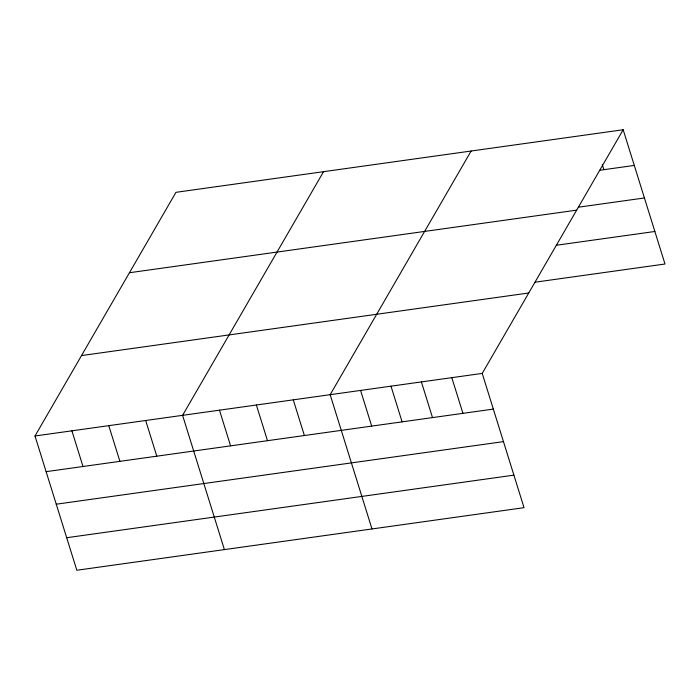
<?xml version="1.0" encoding="UTF-8"?>
<svg xmlns="http://www.w3.org/2000/svg" width="700" height="700" viewBox="0 0 700 700"><rect width="100%" height="100%" fill="white"/><g stroke="black" fill="none" stroke-linecap="round" stroke-linejoin="round"><path stroke-width="1.05" d="M623.175 129.745L482.221 373.406L524.038 507.675L76.825 570.255L35 435.986L175.963 192.325L623.175 129.745L665 264.014L534.966 282.214M323.54 171.675L182.586 415.336L224.402 549.605M471.126 151.016L330.164 394.686L371.989 528.955M599.69 170.266L634.296 165.428M578.358 207.209L644.429 197.96M129.439 272.729L576.66 210.149M556.29 245.271L654.867 231.481M81.515 355.574L528.736 292.994M35 435.986L482.221 373.406M46.113 471.669L493.334 409.089M56.245 504.201L503.466 441.621M66.684 537.722L513.905 475.142M602.298 164.588L603.881 169.68M451.806 377.659L462.927 413.341M421.4 381.92L432.512 417.602M390.985 386.172L402.098 421.855M360.579 390.425L371.691 426.108M293.274 399.849L304.386 435.531M256.375 405.011L267.488 440.694M219.476 410.174L230.589 445.856M145.688 420.499L156.8 456.181M108.789 425.661L119.901 461.344M71.899 430.824L83.011 466.506"/></g></svg>
